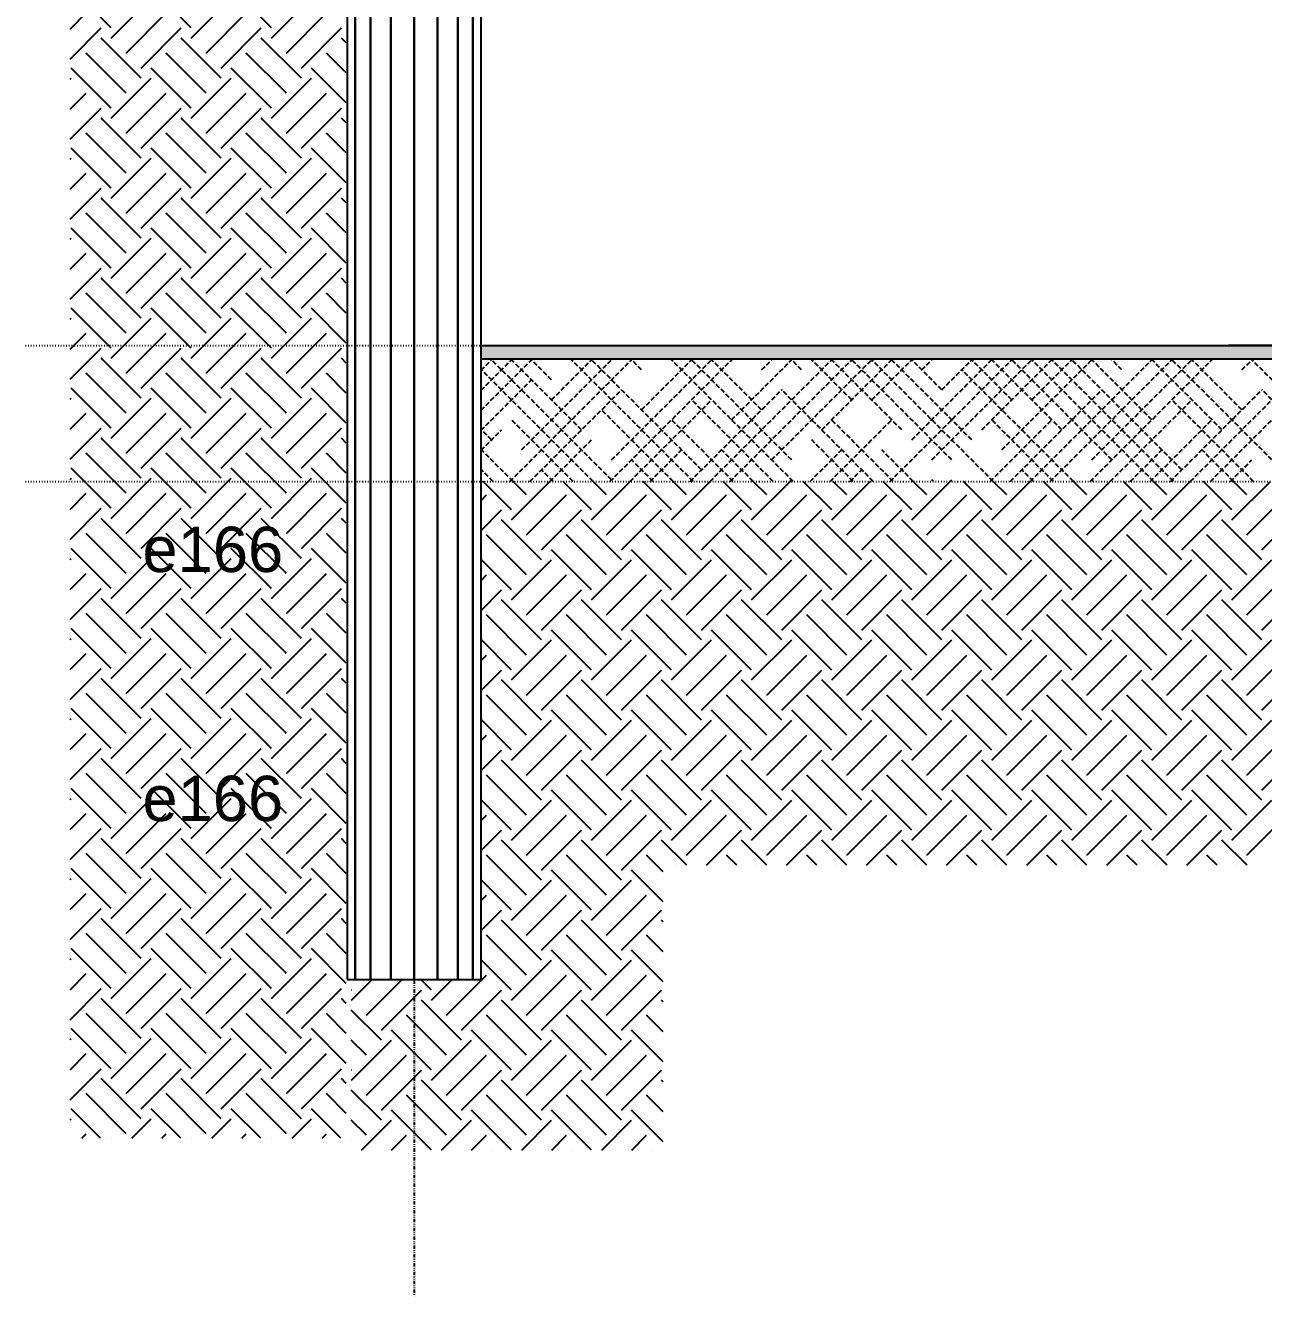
# Model space of a CAD drawing. Extents: x 37185 to 43130, y -8131 to -3926.
# Drawn here: x 40217.7 to 40400, y -5192.9 to -5005.7 of the extents above; entities that cross this region are included whole.
import ezdxf

# ---------------------------------------------------------------- set-up
doc = ezdxf.new("R2010")
doc.units = 0
doc.header["$MEASUREMENT"] = 0
for name, pattern in [('ESTILO_TQS_0001', [1, 0.7, -0.3]), ('ESTILO_TQS_0002', [0.4, 0.1, -0.3]), ('ESTILO_TQS_0004', [1.12, 0.5, -0.2, 0.01, -0.2, 0.01, -0.2])]:
    doc.linetypes.add(name, pattern=pattern)
for name, color, linetype in [('47', 15, 'CONTINUOUS'), ('48', 4, 'CONTINUOUS'), ('67', 7, 'CONTINUOUS'), ('68', 4, 'CONTINUOUS'), ('70', 160, 'CONTINUOUS'), ('74', 2, 'CONTINUOUS'), ('75', 9, 'CONTINUOUS'), ('96', 252, 'CONTINUOUS')]:
    doc.layers.add(name, color=color, linetype=linetype)
doc.styles.add('TQS_ARIAL', font='arial.ttf')

msp = doc.modelspace()

# ---------------------------------------------------------------- linework, layer by layer
at = {"layer": '47', "linetype": 'Continuous'}
for p, q in [((40230.39, -5006.11), (40224.49, -5000.22)), ((40242.17, -5006.11), (40236.28, -5000.22)), ((40253.96, -5006.11), (40248.06, -5000.22)), ((40230.39, -5007.59), (40236.28, -5001.69)), ((40242.17, -5007.59), (40248.06, -5001.69)), ((40253.96, -5007.59), (40259.85, -5001.69)), ((40224.34, -5006.27), (40226.7, -5003.9)), ((40232.6, -5009.8), (40238.49, -5003.9)), ((40244.38, -5009.8), (40250.27, -5003.9)), ((40256.17, -5009.8), (40262.06, -5003.9)), ((40224.34, -5010.69), (40228.91, -5006.11)), ((40234.81, -5013.48), (40228.91, -5007.59)), ((40234.81, -5012.01), (40240.7, -5006.11)), ((40246.59, -5013.48), (40240.7, -5007.59)), ((40246.59, -5012.01), (40252.48, -5006.11)), ((40258.38, -5013.48), (40252.48, -5007.59)), ((40258.38, -5012.01), (40264.27, -5006.11)), ((40264.98, -5008.3), (40264.27, -5007.59)), ((40232.6, -5015.69), (40226.7, -5009.8)), ((40244.38, -5015.69), (40238.49, -5009.8)), ((40256.17, -5015.69), (40250.27, -5009.8)), ((40264.98, -5012.72), (40262.06, -5009.8)), ((40230.39, -5017.9), (40224.49, -5012.01)), ((40242.17, -5017.9), (40236.28, -5012.01)), ((40253.96, -5017.9), (40248.06, -5012.01)), ((40264.98, -5017.14), (40259.85, -5012.01)), ((40224.34, -5013.63), (40224.49, -5013.48)), ((40230.39, -5019.37), (40236.28, -5013.48)), ((40242.17, -5019.37), (40248.06, -5013.48)), ((40253.96, -5019.37), (40259.85, -5013.48)), ((40224.34, -5018.05), (40226.7, -5015.69)), ((40232.6, -5021.58), (40238.49, -5015.69)), ((40244.38, -5021.58), (40250.27, -5015.69)), ((40256.17, -5021.58), (40262.06, -5015.69)), ((40224.34, -5022.47), (40228.91, -5017.9)), ((40234.81, -5023.79), (40240.7, -5017.9)), ((40246.59, -5023.79), (40252.48, -5017.9)), ((40258.38, -5023.79), (40264.27, -5017.9)), ((40234.81, -5025.26), (40228.91, -5019.37)), ((40246.59, -5025.26), (40240.7, -5019.37)), ((40258.38, -5025.26), (40252.48, -5019.37)), ((40264.98, -5020.09), (40264.27, -5019.37)), ((40232.6, -5027.47), (40226.7, -5021.58)), ((40244.38, -5027.47), (40238.49, -5021.58)), ((40256.17, -5027.47), (40250.27, -5021.58)), ((40264.98, -5024.51), (40262.06, -5021.58)), ((40230.39, -5029.68), (40224.49, -5023.79)), ((40242.17, -5029.68), (40236.28, -5023.79)), ((40253.96, -5029.68), (40248.06, -5023.79)), ((40264.98, -5028.92), (40259.85, -5023.79)), ((40224.34, -5025.42), (40224.49, -5025.26)), ((40230.39, -5031.16), (40236.28, -5025.26)), ((40242.17, -5031.16), (40248.06, -5025.26)), ((40253.96, -5031.16), (40259.85, -5025.26)), ((40224.34, -5029.84), (40226.7, -5027.47)), ((40232.6, -5033.37), (40238.49, -5027.47)), ((40244.38, -5033.37), (40250.27, -5027.47)), ((40256.17, -5033.37), (40262.06, -5027.47)), ((40224.34, -5034.26), (40228.91, -5029.68)), ((40234.81, -5035.58), (40240.7, -5029.68)), ((40246.59, -5035.58), (40252.48, -5029.68)), ((40258.38, -5035.58), (40264.27, -5029.68)), ((40234.81, -5037.05), (40228.91, -5031.16)), ((40246.59, -5037.05), (40240.7, -5031.16)), ((40258.38, -5037.05), (40252.48, -5031.16)), ((40264.98, -5031.87), (40264.27, -5031.16)), ((40232.6, -5039.26), (40226.7, -5033.37)), ((40244.38, -5039.26), (40238.49, -5033.37)), ((40256.17, -5039.26), (40250.27, -5033.37)), ((40264.98, -5036.29), (40262.06, -5033.37)), ((40230.39, -5041.47), (40224.49, -5035.58)), ((40242.17, -5041.47), (40236.28, -5035.58)), ((40253.96, -5041.47), (40248.06, -5035.58)), ((40264.98, -5040.71), (40259.85, -5035.58)), ((40224.34, -5037.2), (40224.49, -5037.05)), ((40230.39, -5042.94), (40236.28, -5037.05)), ((40242.17, -5042.94), (40248.06, -5037.05)), ((40253.96, -5042.94), (40259.85, -5037.05)), ((40224.34, -5041.62), (40226.7, -5039.26)), ((40232.6, -5045.15), (40238.49, -5039.26)), ((40244.38, -5045.15), (40250.27, -5039.26)), ((40256.17, -5045.15), (40262.06, -5039.26)), ((40224.34, -5046.04), (40228.91, -5041.47)), ((40234.81, -5047.36), (40240.7, -5041.47)), ((40246.59, -5047.36), (40252.48, -5041.47)), ((40258.38, -5047.36), (40264.27, -5041.47)), ((40234.81, -5048.83), (40228.91, -5042.94)), ((40246.59, -5048.83), (40240.7, -5042.94)), ((40258.38, -5048.83), (40252.48, -5042.94)), ((40264.98, -5043.66), (40264.27, -5042.94)), ((40232.6, -5051.04), (40226.7, -5045.15)), ((40244.38, -5051.04), (40238.49, -5045.15)), ((40256.17, -5051.04), (40250.27, -5045.15)), ((40264.98, -5048.08), (40262.06, -5045.15)), ((40224.34, -5048.99), (40224.49, -5048.83)), ((40230.39, -5053.25), (40224.49, -5047.36)), ((40230.39, -5054.73), (40236.28, -5048.83)), ((40242.17, -5053.25), (40236.28, -5047.36)), ((40242.17, -5054.73), (40248.06, -5048.83)), ((40253.96, -5053.25), (40248.06, -5047.36)), ((40253.96, -5054.73), (40259.85, -5048.83)), ((40264.98, -5052.49), (40259.85, -5047.36)), ((40224.34, -5053.41), (40226.7, -5051.04)), ((40232.6, -5056.94), (40238.49, -5051.04)), ((40244.38, -5056.94), (40250.27, -5051.04)), ((40256.17, -5056.94), (40262.06, -5051.04)), ((40224.34, -5057.83), (40228.91, -5053.25)), ((40234.81, -5059.15), (40240.7, -5053.25)), ((40246.59, -5059.15), (40252.48, -5053.25)), ((40258.38, -5059.15), (40264.27, -5053.25)), ((40234.81, -5060.62), (40228.91, -5054.73)), ((40246.59, -5060.62), (40240.7, -5054.73)), ((40258.38, -5060.62), (40252.48, -5054.73)), ((40264.98, -5055.44), (40264.27, -5054.73)), ((40232.6, -5062.83), (40226.7, -5056.94)), ((40244.38, -5062.83), (40238.49, -5056.94)), ((40256.17, -5062.83), (40250.27, -5056.94)), ((40264.98, -5059.86), (40262.06, -5056.94)), ((40230.39, -5065.04), (40224.49, -5059.15)), ((40242.17, -5065.04), (40236.28, -5059.15)), ((40253.96, -5065.04), (40248.06, -5059.15)), ((40264.98, -5064.28), (40259.85, -5059.15)), ((40224.34, -5060.77), (40224.49, -5060.62)), ((40230.39, -5066.51), (40236.28, -5060.62)), ((40242.17, -5066.51), (40248.06, -5060.62)), ((40253.96, -5066.51), (40259.85, -5060.62)), ((40224.34, -5065.19), (40226.7, -5062.83)), ((40232.6, -5068.72), (40238.49, -5062.83)), ((40244.38, -5068.72), (40250.27, -5062.83)), ((40256.17, -5068.72), (40262.06, -5062.83)), ((40224.34, -5069.61), (40228.91, -5065.04)), ((40234.81, -5070.93), (40240.7, -5065.04)), ((40246.59, -5070.93), (40252.48, -5065.04)), ((40258.38, -5070.93), (40264.27, -5065.04)), ((40234.81, -5072.4), (40228.91, -5066.51)), ((40246.59, -5072.4), (40240.7, -5066.51)), ((40258.38, -5072.4), (40252.48, -5066.51)), ((40264.98, -5067.23), (40264.27, -5066.51)), ((40232.6, -5074.61), (40226.7, -5068.72)), ((40244.38, -5074.61), (40238.49, -5068.72)), ((40256.17, -5074.61), (40250.27, -5068.72)), ((40264.98, -5071.65), (40262.06, -5068.72)), ((40230.39, -5076.82), (40224.49, -5070.93)), ((40242.17, -5076.82), (40236.28, -5070.93)), ((40253.96, -5076.82), (40248.06, -5070.93)), ((40264.98, -5076.07), (40259.85, -5070.93)), ((40224.34, -5072.56), (40224.49, -5072.4)), ((40230.39, -5078.3), (40236.28, -5072.4)), ((40242.17, -5078.3), (40248.06, -5072.4)), ((40253.96, -5078.3), (40259.85, -5072.4)), ((40289.31, -5077.06), (40285.12, -5072.87)), ((40289.31, -5078.53), (40294.97, -5072.87)), ((40291.52, -5074.85), (40289.54, -5072.87)), ((40301.1, -5077.06), (40296.91, -5072.87)), ((40301.1, -5078.53), (40306.76, -5072.87)), ((40303.31, -5074.85), (40301.33, -5072.87)), ((40312.88, -5077.06), (40308.7, -5072.87)), ((40312.88, -5078.53), (40318.54, -5072.87)), ((40315.09, -5074.85), (40313.11, -5072.87)), ((40324.67, -5077.06), (40320.48, -5072.87)), ((40324.67, -5078.53), (40330.33, -5072.87)), ((40326.88, -5074.85), (40324.9, -5072.87)), ((40336.45, -5077.06), (40332.27, -5072.87)), ((40336.45, -5078.53), (40342.11, -5072.87)), ((40338.66, -5074.85), (40336.68, -5072.87)), ((40348.24, -5077.06), (40344.05, -5072.87)), ((40348.24, -5078.53), (40353.9, -5072.87)), ((40350.45, -5074.85), (40348.47, -5072.87)), ((40360.02, -5077.06), (40355.84, -5072.87)), ((40360.02, -5078.53), (40365.68, -5072.87)), ((40362.23, -5074.85), (40360.25, -5072.87)), ((40371.81, -5077.06), (40367.62, -5072.87)), ((40371.81, -5078.53), (40377.47, -5072.87)), ((40374.02, -5074.85), (40372.04, -5072.87)), ((40383.59, -5077.06), (40379.41, -5072.87)), ((40383.59, -5078.53), (40389.25, -5072.87)), ((40385.8, -5074.85), (40383.83, -5072.87)), ((40395.38, -5077.06), (40391.19, -5072.87)), ((40395.38, -5078.53), (40401.04, -5072.87)), ((40397.59, -5074.85), (40395.61, -5072.87)), ((40224.34, -5076.98), (40226.7, -5074.61)), ((40232.6, -5080.51), (40238.49, -5074.61)), ((40244.38, -5080.51), (40250.27, -5074.61)), ((40256.17, -5080.51), (40262.06, -5074.61)), ((40284.83, -5075.65), (40285.63, -5074.85)), ((40291.52, -5080.74), (40297.41, -5074.85)), ((40303.31, -5080.74), (40309.2, -5074.85)), ((40315.09, -5080.74), (40320.99, -5074.85)), ((40326.88, -5080.74), (40332.77, -5074.85)), ((40338.66, -5080.74), (40344.56, -5074.85)), ((40350.45, -5080.74), (40356.34, -5074.85)), ((40362.23, -5080.74), (40368.13, -5074.85)), ((40374.02, -5080.74), (40379.91, -5074.85)), ((40385.8, -5080.74), (40391.7, -5074.85)), ((40397.59, -5080.74), (40403.48, -5074.85)), ((40224.34, -5081.4), (40228.91, -5076.82)), ((40234.81, -5082.72), (40240.7, -5076.82)), ((40246.59, -5082.72), (40252.48, -5076.82)), ((40258.38, -5082.72), (40264.27, -5076.82)), ((40284.83, -5080.07), (40287.84, -5077.06)), ((40293.73, -5082.95), (40299.62, -5077.06)), ((40305.52, -5082.95), (40311.41, -5077.06)), ((40317.3, -5082.95), (40323.19, -5077.06)), ((40329.09, -5082.95), (40334.98, -5077.06)), ((40340.87, -5082.95), (40346.77, -5077.06)), ((40352.66, -5082.95), (40358.55, -5077.06)), ((40364.44, -5082.95), (40370.34, -5077.06)), ((40376.23, -5082.95), (40382.12, -5077.06)), ((40388.01, -5082.95), (40393.91, -5077.06)), ((40399.8, -5082.95), (40405.69, -5077.06)), ((40234.81, -5084.19), (40228.91, -5078.3)), ((40246.59, -5084.19), (40240.7, -5078.3)), ((40258.38, -5084.19), (40252.48, -5078.3)), ((40264.98, -5079.01), (40264.27, -5078.3)), ((40293.73, -5084.43), (40287.84, -5078.53)), ((40305.52, -5084.43), (40299.62, -5078.53)), ((40317.3, -5084.43), (40311.41, -5078.53)), ((40329.09, -5084.43), (40323.19, -5078.53)), ((40340.87, -5084.43), (40334.98, -5078.53)), ((40352.66, -5084.43), (40346.77, -5078.53)), ((40364.44, -5084.43), (40358.55, -5078.53)), ((40376.23, -5084.43), (40370.34, -5078.53)), ((40388.01, -5084.43), (40382.12, -5078.53)), ((40399.8, -5084.43), (40393.91, -5078.53)), ((40232.6, -5086.4), (40226.7, -5080.51)), ((40244.38, -5086.4), (40238.49, -5080.51)), ((40256.17, -5086.4), (40250.27, -5080.51)), ((40264.98, -5083.43), (40262.06, -5080.51)), ((40291.52, -5086.64), (40285.63, -5080.74)), ((40303.31, -5086.64), (40297.41, -5080.74)), ((40315.09, -5086.64), (40309.2, -5080.74)), ((40326.88, -5086.64), (40320.99, -5080.74)), ((40338.66, -5086.64), (40332.77, -5080.74)), ((40350.45, -5086.64), (40344.56, -5080.74)), ((40362.23, -5086.64), (40356.34, -5080.74)), ((40374.02, -5086.64), (40368.13, -5080.74)), ((40385.8, -5086.64), (40379.91, -5080.74)), ((40397.59, -5086.64), (40391.7, -5080.74)), ((40224.34, -5084.34), (40224.49, -5084.19)), ((40230.39, -5088.61), (40224.49, -5082.72)), ((40230.39, -5090.08), (40236.28, -5084.19)), ((40242.17, -5088.61), (40236.28, -5082.72)), ((40242.17, -5090.08), (40248.06, -5084.19)), ((40253.96, -5088.61), (40248.06, -5082.72)), ((40253.96, -5090.08), (40259.85, -5084.19)), ((40264.98, -5087.85), (40259.85, -5082.72)), ((40284.83, -5083.02), (40284.83, -5083.02)), ((40289.31, -5088.85), (40284.83, -5084.36)), ((40289.31, -5090.32), (40295.21, -5084.43)), ((40301.1, -5088.85), (40295.21, -5082.95)), ((40301.1, -5090.32), (40306.99, -5084.43)), ((40312.88, -5088.85), (40306.99, -5082.95)), ((40312.88, -5090.32), (40318.78, -5084.43)), ((40324.67, -5088.85), (40318.78, -5082.95)), ((40324.67, -5090.32), (40330.56, -5084.43)), ((40336.45, -5088.85), (40330.56, -5082.95)), ((40336.45, -5090.32), (40342.35, -5084.43)), ((40348.24, -5088.85), (40342.35, -5082.95)), ((40348.24, -5090.32), (40354.13, -5084.43)), ((40360.02, -5088.85), (40354.13, -5082.95)), ((40360.02, -5090.32), (40365.92, -5084.43)), ((40371.81, -5088.85), (40365.92, -5082.95)), ((40371.81, -5090.32), (40377.7, -5084.43)), ((40383.59, -5088.85), (40377.7, -5082.95)), ((40383.59, -5090.32), (40389.49, -5084.43)), ((40395.38, -5088.85), (40389.49, -5082.95)), ((40395.38, -5090.32), (40401.27, -5084.43)), ((40224.34, -5088.76), (40226.7, -5086.4)), ((40232.6, -5092.29), (40238.49, -5086.4)), ((40244.38, -5092.29), (40250.27, -5086.4)), ((40256.17, -5092.29), (40262.06, -5086.4)), ((40284.83, -5087.43), (40285.63, -5086.64)), ((40291.52, -5092.53), (40297.41, -5086.64)), ((40303.31, -5092.53), (40309.2, -5086.64)), ((40315.09, -5092.53), (40320.99, -5086.64)), ((40326.88, -5092.53), (40332.77, -5086.64)), ((40338.66, -5092.53), (40344.56, -5086.64)), ((40350.45, -5092.53), (40356.34, -5086.64)), ((40362.23, -5092.53), (40368.13, -5086.64)), ((40374.02, -5092.53), (40379.91, -5086.64)), ((40385.8, -5092.53), (40391.7, -5086.64)), ((40397.59, -5092.53), (40403.48, -5086.64)), ((40224.34, -5093.18), (40228.91, -5088.61)), ((40234.81, -5095.97), (40228.91, -5090.08)), ((40234.81, -5094.5), (40240.7, -5088.61)), ((40246.59, -5095.97), (40240.7, -5090.08)), ((40246.59, -5094.5), (40252.48, -5088.61)), ((40258.38, -5095.97), (40252.48, -5090.08)), ((40258.38, -5094.5), (40264.27, -5088.61)), ((40264.98, -5090.8), (40264.27, -5090.08)), ((40284.83, -5091.85), (40287.84, -5088.85)), ((40293.73, -5094.74), (40299.62, -5088.85)), ((40305.52, -5094.74), (40311.41, -5088.85)), ((40317.3, -5094.74), (40323.19, -5088.85)), ((40329.09, -5094.74), (40334.98, -5088.85)), ((40340.87, -5094.74), (40346.77, -5088.85)), ((40352.66, -5094.74), (40358.55, -5088.85)), ((40364.44, -5094.74), (40370.34, -5088.85)), ((40376.23, -5094.74), (40382.12, -5088.85)), ((40388.01, -5094.74), (40393.91, -5088.85)), ((40399.8, -5094.74), (40405.69, -5088.85)), ((40293.73, -5096.21), (40287.84, -5090.32)), ((40305.52, -5096.21), (40299.62, -5090.32)), ((40317.3, -5096.21), (40311.41, -5090.32)), ((40329.09, -5096.21), (40323.19, -5090.32)), ((40340.87, -5096.21), (40334.98, -5090.32)), ((40352.66, -5096.21), (40346.77, -5090.32)), ((40364.44, -5096.21), (40358.55, -5090.32)), ((40376.23, -5096.21), (40370.34, -5090.32)), ((40388.01, -5096.21), (40382.12, -5090.32)), ((40399.8, -5096.21), (40393.91, -5090.32)), ((40232.6, -5098.18), (40226.7, -5092.29)), ((40244.38, -5098.18), (40238.49, -5092.29)), ((40256.17, -5098.18), (40250.27, -5092.29)), ((40264.98, -5095.22), (40262.06, -5092.29)), ((40291.52, -5098.42), (40285.63, -5092.53)), ((40303.31, -5098.42), (40297.41, -5092.53)), ((40315.09, -5098.42), (40309.2, -5092.53)), ((40326.88, -5098.42), (40320.99, -5092.53)), ((40338.66, -5098.42), (40332.77, -5092.53)), ((40350.45, -5098.42), (40344.56, -5092.53)), ((40362.23, -5098.42), (40356.34, -5092.53)), ((40374.02, -5098.42), (40368.13, -5092.53)), ((40385.8, -5098.42), (40379.91, -5092.53)), ((40397.59, -5098.42), (40391.7, -5092.53)), ((40230.39, -5100.39), (40224.49, -5094.5)), ((40242.17, -5100.39), (40236.28, -5094.5)), ((40253.96, -5100.39), (40248.06, -5094.5)), ((40264.98, -5099.64), (40259.85, -5094.5)), ((40284.83, -5094.8), (40284.83, -5094.8)), ((40301.1, -5100.63), (40295.21, -5094.74)), ((40312.88, -5100.63), (40306.99, -5094.74)), ((40324.67, -5100.63), (40318.78, -5094.74)), ((40336.45, -5100.63), (40330.56, -5094.74)), ((40348.24, -5100.63), (40342.35, -5094.74)), ((40360.02, -5100.63), (40354.13, -5094.74)), ((40371.81, -5100.63), (40365.92, -5094.74)), ((40383.59, -5100.63), (40377.7, -5094.74)), ((40395.38, -5100.63), (40389.49, -5094.74)), ((40224.34, -5096.13), (40224.49, -5095.97)), ((40230.39, -5101.87), (40236.28, -5095.97)), ((40242.17, -5101.87), (40248.06, -5095.97)), ((40253.96, -5101.87), (40259.85, -5095.97)), ((40289.31, -5100.63), (40284.83, -5096.15)), ((40289.31, -5102.1), (40295.21, -5096.21)), ((40301.1, -5102.1), (40306.99, -5096.21)), ((40312.88, -5102.1), (40318.78, -5096.21)), ((40324.67, -5102.1), (40330.56, -5096.21)), ((40336.45, -5102.1), (40342.35, -5096.21)), ((40348.24, -5102.1), (40354.13, -5096.21)), ((40360.02, -5102.1), (40365.92, -5096.21)), ((40371.81, -5102.1), (40377.7, -5096.21)), ((40383.59, -5102.1), (40389.49, -5096.21)), ((40395.38, -5102.1), (40401.27, -5096.21)), ((40224.34, -5100.55), (40226.7, -5098.18)), ((40232.6, -5104.08), (40238.49, -5098.18)), ((40244.38, -5104.08), (40250.27, -5098.18)), ((40256.17, -5104.08), (40262.06, -5098.18)), ((40284.83, -5099.22), (40285.63, -5098.42)), ((40291.52, -5104.31), (40297.41, -5098.42)), ((40303.31, -5104.31), (40309.2, -5098.42)), ((40315.09, -5104.31), (40320.99, -5098.42)), ((40326.88, -5104.31), (40332.77, -5098.42)), ((40338.66, -5104.31), (40344.56, -5098.42)), ((40350.45, -5104.31), (40356.34, -5098.42)), ((40362.23, -5104.31), (40368.13, -5098.42)), ((40374.02, -5104.31), (40379.91, -5098.42)), ((40385.8, -5104.31), (40391.7, -5098.42)), ((40397.59, -5104.31), (40403.48, -5098.42)), ((40224.34, -5104.97), (40228.91, -5100.39)), ((40234.81, -5106.29), (40240.7, -5100.39)), ((40246.59, -5106.29), (40252.48, -5100.39)), ((40258.38, -5106.29), (40264.27, -5100.39)), ((40284.83, -5103.64), (40287.84, -5100.63)), ((40293.73, -5106.52), (40299.62, -5100.63)), ((40305.52, -5106.52), (40311.41, -5100.63)), ((40317.3, -5106.52), (40323.19, -5100.63)), ((40329.09, -5106.52), (40334.98, -5100.63)), ((40340.87, -5106.52), (40346.77, -5100.63)), ((40352.66, -5106.52), (40358.55, -5100.63)), ((40364.44, -5106.52), (40370.34, -5100.63)), ((40376.23, -5106.52), (40382.12, -5100.63)), ((40388.01, -5106.52), (40393.91, -5100.63)), ((40399.8, -5106.52), (40405.69, -5100.63)), ((40234.81, -5107.76), (40228.91, -5101.87)), ((40246.59, -5107.76), (40240.7, -5101.87)), ((40258.38, -5107.76), (40252.48, -5101.87)), ((40264.98, -5102.58), (40264.27, -5101.87)), ((40293.73, -5108), (40287.84, -5102.1)), ((40305.52, -5108), (40299.62, -5102.1)), ((40317.3, -5108), (40311.41, -5102.1)), ((40329.09, -5108), (40323.19, -5102.1)), ((40340.87, -5108), (40334.98, -5102.1)), ((40352.66, -5108), (40346.77, -5102.1)), ((40364.44, -5108), (40358.55, -5102.1)), ((40376.23, -5108), (40370.34, -5102.1)), ((40388.01, -5108), (40382.12, -5102.1)), ((40399.8, -5108), (40393.91, -5102.1)), ((40232.6, -5109.97), (40226.7, -5104.08)), ((40244.38, -5109.97), (40238.49, -5104.08)), ((40256.17, -5109.97), (40250.27, -5104.08)), ((40264.98, -5107), (40262.06, -5104.08)), ((40291.52, -5110.21), (40285.63, -5104.31)), ((40303.31, -5110.21), (40297.41, -5104.31)), ((40315.09, -5110.21), (40309.2, -5104.31)), ((40326.88, -5110.21), (40320.99, -5104.31)), ((40338.66, -5110.21), (40332.77, -5104.31)), ((40350.45, -5110.21), (40344.56, -5104.31)), ((40362.23, -5110.21), (40356.34, -5104.31)), ((40374.02, -5110.21), (40368.13, -5104.31)), ((40385.8, -5110.21), (40379.91, -5104.31)), ((40397.59, -5110.21), (40391.7, -5104.31)), ((40230.39, -5112.18), (40224.49, -5106.29)), ((40242.17, -5112.18), (40236.28, -5106.29)), ((40253.96, -5112.18), (40248.06, -5106.29)), ((40264.98, -5111.42), (40259.85, -5106.29)), ((40284.83, -5106.59), (40284.83, -5106.59)), ((40301.1, -5112.42), (40295.21, -5106.52)), ((40312.88, -5112.42), (40306.99, -5106.52)), ((40324.67, -5112.42), (40318.78, -5106.52)), ((40336.45, -5112.42), (40330.56, -5106.52)), ((40348.24, -5112.42), (40342.35, -5106.52)), ((40360.02, -5112.42), (40354.13, -5106.52)), ((40371.81, -5112.42), (40365.92, -5106.52)), ((40383.59, -5112.42), (40377.7, -5106.52)), ((40395.38, -5112.42), (40389.49, -5106.52)), ((40224.34, -5107.91), (40224.49, -5107.76)), ((40230.39, -5113.65), (40236.28, -5107.76)), ((40242.17, -5113.65), (40248.06, -5107.76)), ((40253.96, -5113.65), (40259.85, -5107.76)), ((40289.31, -5112.42), (40284.83, -5107.94)), ((40289.31, -5113.89), (40295.21, -5108)), ((40301.1, -5113.89), (40306.99, -5108)), ((40312.88, -5113.89), (40318.78, -5108)), ((40324.67, -5113.89), (40330.56, -5108)), ((40336.45, -5113.89), (40342.35, -5108)), ((40348.24, -5113.89), (40354.13, -5108)), ((40360.02, -5113.89), (40365.92, -5108)), ((40371.81, -5113.89), (40377.7, -5108)), ((40383.59, -5113.89), (40389.49, -5108)), ((40395.38, -5113.89), (40401.27, -5108)), ((40224.34, -5112.33), (40226.7, -5109.97)), ((40232.6, -5115.86), (40238.49, -5109.97)), ((40244.38, -5115.86), (40250.27, -5109.97)), ((40256.17, -5115.86), (40262.06, -5109.97)), ((40284.83, -5111.01), (40285.63, -5110.21)), ((40291.52, -5116.1), (40297.41, -5110.21)), ((40303.31, -5116.1), (40309.2, -5110.21)), ((40315.09, -5116.1), (40320.99, -5110.21)), ((40326.88, -5116.1), (40332.77, -5110.21)), ((40338.66, -5116.1), (40344.56, -5110.21)), ((40350.45, -5116.1), (40356.34, -5110.21)), ((40362.23, -5116.1), (40368.13, -5110.21)), ((40374.02, -5116.1), (40379.91, -5110.21)), ((40385.8, -5116.1), (40391.7, -5110.21)), ((40397.59, -5116.1), (40403.48, -5110.21)), ((40224.34, -5116.75), (40228.91, -5112.18)), ((40234.81, -5118.07), (40240.7, -5112.18)), ((40246.59, -5118.07), (40252.48, -5112.18)), ((40258.38, -5118.07), (40264.27, -5112.18)), ((40284.83, -5115.42), (40287.84, -5112.42)), ((40293.73, -5118.31), (40299.62, -5112.42)), ((40305.52, -5118.31), (40311.41, -5112.42)), ((40317.3, -5118.31), (40323.19, -5112.42)), ((40329.09, -5118.31), (40334.98, -5112.42)), ((40340.87, -5118.31), (40346.77, -5112.42)), ((40352.66, -5118.31), (40358.55, -5112.42)), ((40364.44, -5118.31), (40370.34, -5112.42)), ((40376.23, -5118.31), (40382.12, -5112.42)), ((40388.01, -5118.31), (40393.91, -5112.42)), ((40399.8, -5118.31), (40405.69, -5112.42)), ((40234.81, -5119.55), (40228.91, -5113.65)), ((40246.59, -5119.55), (40240.7, -5113.65)), ((40258.38, -5119.55), (40252.48, -5113.65)), ((40264.98, -5114.37), (40264.27, -5113.65)), ((40293.73, -5119.78), (40287.84, -5113.89)), ((40305.52, -5119.78), (40299.62, -5113.89)), ((40317.3, -5119.78), (40311.41, -5113.89)), ((40329.09, -5119.78), (40323.19, -5113.89)), ((40340.87, -5119.78), (40334.98, -5113.89)), ((40352.66, -5119.78), (40346.77, -5113.89)), ((40364.44, -5119.78), (40358.55, -5113.89)), ((40376.23, -5119.78), (40370.34, -5113.89)), ((40388.01, -5119.78), (40382.12, -5113.89)), ((40399.8, -5119.78), (40393.91, -5113.89)), ((40232.6, -5121.75), (40226.7, -5115.86)), ((40244.38, -5121.75), (40238.49, -5115.86)), ((40256.17, -5121.75), (40250.27, -5115.86)), ((40264.98, -5118.79), (40262.06, -5115.86)), ((40291.52, -5121.99), (40285.63, -5116.1)), ((40303.31, -5121.99), (40297.41, -5116.1)), ((40315.09, -5121.99), (40309.2, -5116.1)), ((40326.88, -5121.99), (40320.99, -5116.1)), ((40338.66, -5121.99), (40332.77, -5116.1)), ((40350.45, -5121.99), (40344.56, -5116.1)), ((40362.23, -5121.99), (40356.34, -5116.1)), ((40374.02, -5121.99), (40368.13, -5116.1)), ((40385.8, -5121.99), (40379.91, -5116.1)), ((40397.59, -5121.99), (40391.7, -5116.1)), ((40230.39, -5123.96), (40224.49, -5118.07)), ((40242.17, -5123.96), (40236.28, -5118.07)), ((40253.96, -5123.96), (40248.06, -5118.07)), ((40264.98, -5123.21), (40259.85, -5118.07)), ((40224.34, -5119.7), (40224.49, -5119.55)), ((40230.39, -5125.44), (40236.28, -5119.55)), ((40242.17, -5125.44), (40248.06, -5119.55)), ((40253.96, -5125.44), (40259.85, -5119.55)), ((40284.83, -5118.37), (40284.83, -5118.37)), ((40289.31, -5124.2), (40284.83, -5119.72)), ((40289.31, -5125.67), (40295.21, -5119.78)), ((40301.1, -5124.2), (40295.21, -5118.31)), ((40301.1, -5125.67), (40306.99, -5119.78)), ((40312.88, -5124.2), (40306.99, -5118.31)), ((40312.88, -5125.67), (40318.78, -5119.78)), ((40324.67, -5124.2), (40318.78, -5118.31)), ((40324.67, -5125.67), (40330.56, -5119.78)), ((40336.45, -5124.2), (40330.56, -5118.31)), ((40336.45, -5125.67), (40342.35, -5119.78)), ((40348.24, -5124.2), (40342.35, -5118.31)), ((40348.24, -5125.67), (40354.13, -5119.78)), ((40360.02, -5124.2), (40354.13, -5118.31)), ((40360.02, -5125.67), (40365.92, -5119.78)), ((40371.81, -5124.2), (40365.92, -5118.31)), ((40371.81, -5125.67), (40377.7, -5119.78)), ((40383.59, -5124.2), (40377.7, -5118.31)), ((40383.59, -5125.67), (40389.49, -5119.78)), ((40395.38, -5124.2), (40389.49, -5118.31)), ((40395.38, -5125.67), (40401.27, -5119.78)), ((40224.34, -5124.12), (40226.7, -5121.75)), ((40232.6, -5127.65), (40238.49, -5121.75)), ((40244.38, -5127.65), (40250.27, -5121.75)), ((40256.17, -5127.65), (40262.06, -5121.75)), ((40284.83, -5122.79), (40285.63, -5121.99)), ((40291.52, -5127.88), (40297.41, -5121.99)), ((40303.31, -5127.88), (40309.2, -5121.99)), ((40315.09, -5127.88), (40320.99, -5121.99)), ((40326.88, -5127.88), (40332.77, -5121.99)), ((40338.66, -5127.88), (40344.56, -5121.99)), ((40350.45, -5127.88), (40356.34, -5121.99)), ((40362.23, -5127.88), (40368.13, -5121.99)), ((40374.02, -5127.88), (40379.91, -5121.99)), ((40385.8, -5127.88), (40391.7, -5121.99)), ((40397.59, -5127.88), (40403.48, -5121.99)), ((40224.34, -5128.54), (40228.91, -5123.96)), ((40234.81, -5131.33), (40228.91, -5125.44)), ((40234.81, -5129.86), (40240.7, -5123.96)), ((40246.59, -5131.33), (40240.7, -5125.44)), ((40246.59, -5129.86), (40252.48, -5123.96)), ((40258.38, -5131.33), (40252.48, -5125.44)), ((40258.38, -5129.86), (40264.27, -5123.96)), ((40264.98, -5126.15), (40264.27, -5125.44)), ((40284.83, -5127.21), (40287.84, -5124.2)), ((40293.73, -5131.57), (40287.84, -5125.67)), ((40293.73, -5130.09), (40299.62, -5124.2)), ((40305.52, -5131.57), (40299.62, -5125.67)), ((40305.52, -5130.09), (40311.41, -5124.2)), ((40315.12, -5129.38), (40311.41, -5125.67)), ((40318.02, -5129.38), (40323.19, -5124.2)), ((40326.9, -5129.38), (40323.19, -5125.67)), ((40329.8, -5129.38), (40334.98, -5124.2)), ((40338.69, -5129.38), (40334.98, -5125.67)), ((40341.59, -5129.38), (40346.77, -5124.2)), ((40350.47, -5129.38), (40346.77, -5125.67)), ((40353.37, -5129.38), (40358.55, -5124.2)), ((40362.26, -5129.38), (40358.55, -5125.67)), ((40365.16, -5129.38), (40370.34, -5124.2)), ((40374.04, -5129.38), (40370.34, -5125.67)), ((40376.94, -5129.38), (40382.12, -5124.2)), ((40385.83, -5129.38), (40382.12, -5125.67)), ((40388.73, -5129.38), (40393.91, -5124.2)), ((40397.61, -5129.38), (40393.91, -5125.67)), ((40232.6, -5133.54), (40226.7, -5127.65)), ((40244.38, -5133.54), (40238.49, -5127.65)), ((40256.17, -5133.54), (40250.27, -5127.65)), ((40264.98, -5130.57), (40262.06, -5127.65)), ((40291.52, -5133.78), (40285.63, -5127.88)), ((40303.31, -5133.78), (40297.41, -5127.88)), ((40311.64, -5130.33), (40309.2, -5127.88)), ((40313.6, -5129.38), (40313.6, -5129.38)), ((40318.06, -5129.38), (40318.06, -5129.38)), ((40320.96, -5129.38), (40320.96, -5129.38)), ((40322.48, -5129.38), (40320.99, -5127.88)), ((40325.38, -5129.38), (40325.38, -5129.38)), ((40329.85, -5129.38), (40329.85, -5129.38)), ((40332.75, -5129.38), (40332.75, -5129.38)), ((40334.27, -5129.38), (40332.77, -5127.88)), ((40337.17, -5129.38), (40337.17, -5129.38)), ((40341.63, -5129.38), (40341.63, -5129.38)), ((40344.53, -5129.38), (40344.53, -5129.38)), ((40346.05, -5129.38), (40344.56, -5127.88)), ((40348.95, -5129.38), (40348.95, -5129.38)), ((40353.42, -5129.38), (40353.42, -5129.38)), ((40356.32, -5129.38), (40356.32, -5129.38)), ((40357.84, -5129.38), (40356.34, -5127.88)), ((40360.74, -5129.38), (40360.74, -5129.38)), ((40365.2, -5129.38), (40365.2, -5129.38)), ((40368.1, -5129.38), (40368.1, -5129.38)), ((40369.62, -5129.38), (40368.13, -5127.88)), ((40372.52, -5129.38), (40372.52, -5129.38)), ((40376.99, -5129.38), (40376.99, -5129.38)), ((40379.89, -5129.38), (40379.89, -5129.38)), ((40381.41, -5129.38), (40379.91, -5127.88)), ((40384.31, -5129.38), (40384.31, -5129.38)), ((40388.77, -5129.38), (40388.77, -5129.38)), ((40391.67, -5129.38), (40391.67, -5129.38)), ((40393.19, -5129.38), (40391.7, -5127.88)), ((40396.09, -5129.38), (40396.09, -5129.38)), ((40224.34, -5131.48), (40224.49, -5131.33)), ((40230.39, -5135.75), (40224.49, -5129.86)), ((40230.39, -5137.22), (40236.28, -5131.33)), ((40242.17, -5135.75), (40236.28, -5129.86)), ((40242.17, -5137.22), (40248.06, -5131.33)), ((40253.96, -5135.75), (40248.06, -5129.86)), ((40253.96, -5137.22), (40259.85, -5131.33)), ((40264.98, -5134.99), (40259.85, -5129.86)), ((40284.83, -5130.16), (40284.83, -5130.16)), ((40301.1, -5135.99), (40295.21, -5130.09)), ((40311.64, -5134.75), (40306.99, -5130.09)), ((40289.31, -5135.99), (40284.83, -5131.51)), ((40289.31, -5137.46), (40295.21, -5131.57)), ((40301.1, -5137.46), (40306.99, -5131.57)), ((40224.34, -5135.9), (40226.7, -5133.54)), ((40232.6, -5139.43), (40238.49, -5133.54)), ((40244.38, -5139.43), (40250.27, -5133.54)), ((40256.17, -5139.43), (40262.06, -5133.54)), ((40284.83, -5134.58), (40285.63, -5133.78)), ((40291.52, -5139.67), (40297.41, -5133.78)), ((40303.31, -5139.67), (40309.2, -5133.78)), ((40224.34, -5140.32), (40228.91, -5135.75)), ((40234.81, -5141.64), (40240.7, -5135.75)), ((40246.59, -5141.64), (40252.48, -5135.75)), ((40258.38, -5141.64), (40264.27, -5135.75)), ((40284.83, -5138.99), (40287.84, -5135.99)), ((40293.73, -5141.88), (40299.62, -5135.99)), ((40305.52, -5141.88), (40311.41, -5135.99)), ((40234.81, -5143.12), (40228.91, -5137.22)), ((40246.59, -5143.12), (40240.7, -5137.22)), ((40258.38, -5143.12), (40252.48, -5137.22)), ((40264.98, -5137.94), (40264.27, -5137.22)), ((40293.73, -5143.35), (40287.84, -5137.46)), ((40305.52, -5143.35), (40299.62, -5137.46)), ((40311.64, -5137.69), (40311.41, -5137.46)), ((40232.6, -5145.33), (40226.7, -5139.43)), ((40244.38, -5145.33), (40238.49, -5139.43)), ((40256.17, -5145.33), (40250.27, -5139.43)), ((40264.98, -5142.36), (40262.06, -5139.43)), ((40291.52, -5145.56), (40285.63, -5139.67)), ((40303.31, -5145.56), (40297.41, -5139.67)), ((40311.64, -5142.11), (40309.2, -5139.67)), ((40230.39, -5147.53), (40224.49, -5141.64)), ((40242.17, -5147.53), (40236.28, -5141.64)), ((40253.96, -5147.53), (40248.06, -5141.64)), ((40264.98, -5146.78), (40259.85, -5141.64)), ((40284.83, -5141.94), (40284.83, -5141.94)), ((40301.1, -5147.77), (40295.21, -5141.88)), ((40311.64, -5146.53), (40306.99, -5141.88)), ((40224.34, -5143.27), (40224.49, -5143.12)), ((40230.39, -5149.01), (40236.28, -5143.12)), ((40242.17, -5149.01), (40248.06, -5143.12)), ((40253.96, -5149.01), (40259.85, -5143.12)), ((40289.31, -5147.77), (40284.83, -5143.29)), ((40289.31, -5149.24), (40295.21, -5143.35)), ((40301.1, -5149.24), (40306.99, -5143.35)), ((40224.34, -5147.69), (40226.7, -5145.33)), ((40232.6, -5151.22), (40238.49, -5145.33)), ((40244.38, -5151.22), (40250.27, -5145.33)), ((40256.17, -5151.22), (40262.06, -5145.33)), ((40265.74, -5149.24), (40268.78, -5146.21)), ((40267.95, -5151.45), (40273.2, -5146.21)), ((40277.53, -5147.77), (40275.96, -5146.21)), ((40277.53, -5149.24), (40280.57, -5146.21)), ((40279.74, -5151.45), (40285.63, -5145.56)), ((40291.52, -5151.45), (40297.41, -5145.56)), ((40303.31, -5151.45), (40309.2, -5145.56)), ((40224.34, -5152.11), (40228.91, -5147.53)), ((40234.81, -5153.43), (40240.7, -5147.53)), ((40246.59, -5153.43), (40252.48, -5147.53)), ((40258.38, -5153.43), (40264.27, -5147.53)), ((40265.73, -5146.31), (40265.73, -5146.31)), ((40265.74, -5147.77), (40265.73, -5147.76)), ((40270.16, -5153.66), (40276.05, -5147.77)), ((40281.95, -5153.66), (40287.84, -5147.77)), ((40293.73, -5153.66), (40299.62, -5147.77)), ((40305.52, -5153.66), (40311.41, -5147.77)), ((40234.81, -5154.9), (40228.91, -5149.01)), ((40246.59, -5154.9), (40240.7, -5149.01)), ((40258.38, -5154.9), (40252.48, -5149.01)), ((40264.98, -5149.72), (40264.27, -5149.01)), ((40265.73, -5149.26), (40265.73, -5149.26)), ((40281.95, -5155.14), (40276.05, -5149.24)), ((40293.73, -5155.14), (40287.84, -5149.24)), ((40305.52, -5155.14), (40299.62, -5149.24)), ((40311.64, -5149.48), (40311.41, -5149.24)), ((40232.6, -5157.11), (40226.7, -5151.22)), ((40244.38, -5157.11), (40238.49, -5151.22)), ((40256.17, -5157.11), (40250.27, -5151.22)), ((40264.98, -5154.14), (40262.06, -5151.22)), ((40270.16, -5155.14), (40265.73, -5150.7)), ((40279.74, -5157.35), (40273.84, -5151.45)), ((40291.52, -5157.35), (40285.63, -5151.45)), ((40303.31, -5157.35), (40297.41, -5151.45)), ((40311.64, -5153.9), (40309.2, -5151.45)), ((40230.39, -5159.32), (40224.49, -5153.43)), ((40242.17, -5159.32), (40236.28, -5153.43)), ((40253.96, -5159.32), (40248.06, -5153.43)), ((40264.98, -5158.56), (40259.85, -5153.43)), ((40265.73, -5153.68), (40265.73, -5153.68)), ((40277.53, -5159.56), (40271.64, -5153.66)), ((40289.31, -5159.56), (40283.42, -5153.66)), ((40301.1, -5159.56), (40295.21, -5153.66)), ((40311.64, -5158.32), (40306.99, -5153.66)), ((40224.34, -5155.05), (40224.49, -5154.9)), ((40230.39, -5160.79), (40236.28, -5154.9)), ((40242.17, -5160.79), (40248.06, -5154.9)), ((40253.96, -5160.79), (40259.85, -5154.9)), ((40267.95, -5157.35), (40265.73, -5155.12)), ((40265.74, -5161.03), (40271.64, -5155.14)), ((40277.53, -5161.03), (40283.42, -5155.14)), ((40289.31, -5161.03), (40295.21, -5155.14)), ((40301.1, -5161.03), (40306.99, -5155.14)), ((40224.34, -5159.47), (40226.7, -5157.11)), ((40232.6, -5163), (40238.49, -5157.11)), ((40244.38, -5163), (40250.27, -5157.11)), ((40256.17, -5163), (40262.06, -5157.11)), ((40267.95, -5163.24), (40273.84, -5157.35)), ((40279.74, -5163.24), (40285.63, -5157.35)), ((40291.52, -5163.24), (40297.41, -5157.35)), ((40303.31, -5163.24), (40309.2, -5157.35)), ((40224.34, -5163.89), (40228.91, -5159.32)), ((40234.81, -5165.21), (40240.7, -5159.32)), ((40246.59, -5165.21), (40252.48, -5159.32)), ((40258.38, -5165.21), (40264.27, -5159.32)), ((40265.73, -5158.1), (40265.73, -5158.1)), ((40234.81, -5166.69), (40228.91, -5160.79)), ((40246.59, -5166.69), (40240.7, -5160.79)), ((40258.38, -5166.69), (40252.48, -5160.79)), ((40264.98, -5161.51), (40264.27, -5160.79)), ((40265.74, -5159.56), (40265.73, -5159.54)), ((40265.73, -5161.04), (40265.73, -5161.04)), ((40270.16, -5165.45), (40276.05, -5159.56)), ((40281.95, -5166.92), (40276.05, -5161.03)), ((40281.95, -5165.45), (40287.84, -5159.56)), ((40293.73, -5166.92), (40287.84, -5161.03)), ((40293.73, -5165.45), (40299.62, -5159.56)), ((40305.52, -5166.92), (40299.62, -5161.03)), ((40305.52, -5165.45), (40311.41, -5159.56)), ((40311.64, -5161.26), (40311.41, -5161.03)), ((40232.6, -5168.9), (40226.7, -5163)), ((40244.38, -5168.9), (40238.49, -5163)), ((40256.17, -5168.9), (40250.27, -5163)), ((40264.98, -5165.93), (40262.06, -5163)), ((40270.16, -5166.92), (40265.73, -5162.49)), ((40279.74, -5169.13), (40273.84, -5163.24)), ((40291.52, -5169.13), (40285.63, -5163.24)), ((40303.31, -5169.13), (40297.41, -5163.24)), ((40311.64, -5165.68), (40309.2, -5163.24)), ((40224.34, -5166.84), (40224.49, -5166.69)), ((40228.82, -5169.54), (40224.49, -5165.21)), ((40233.43, -5169.54), (40236.28, -5166.69)), ((40240.61, -5169.54), (40236.28, -5165.21)), ((40245.21, -5169.54), (40248.06, -5166.69)), ((40252.39, -5169.54), (40248.06, -5165.21)), ((40257, -5169.54), (40259.85, -5166.69)), ((40264.18, -5169.54), (40259.85, -5165.21)), ((40265.73, -5165.46), (40265.73, -5165.46)), ((40277.51, -5171.32), (40271.64, -5165.45)), ((40289.29, -5171.32), (40283.42, -5165.45)), ((40301.08, -5171.32), (40295.21, -5165.45)), ((40311.64, -5170.1), (40306.99, -5165.45)), ((40267.95, -5169.13), (40265.73, -5166.91)), ((40267.24, -5171.32), (40271.64, -5166.92)), ((40279.02, -5171.32), (40283.42, -5166.92)), ((40290.81, -5171.32), (40295.21, -5166.92)), ((40302.59, -5171.32), (40306.99, -5166.92)), ((40225.87, -5169.54), (40225.87, -5169.54)), ((40226.06, -5169.54), (40226.7, -5168.9)), ((40230.48, -5169.54), (40230.48, -5169.54)), ((40233.24, -5169.54), (40233.24, -5169.54)), ((40237.66, -5169.54), (40237.66, -5169.54)), ((40237.85, -5169.54), (40238.49, -5168.9)), ((40242.27, -5169.54), (40242.27, -5169.54)), ((40245.03, -5169.54), (40245.03, -5169.54)), ((40249.45, -5169.54), (40249.45, -5169.54)), ((40249.63, -5169.54), (40250.27, -5168.9)), ((40254.05, -5169.54), (40254.05, -5169.54)), ((40256.81, -5169.54), (40256.81, -5169.54)), ((40261.23, -5169.54), (40261.23, -5169.54)), ((40261.42, -5169.54), (40262.06, -5168.9)), ((40265.73, -5169.88), (40265.73, -5169.88)), ((40271.66, -5171.32), (40273.84, -5169.13)), ((40283.44, -5171.32), (40285.63, -5169.13)), ((40295.23, -5171.32), (40297.41, -5169.13)), ((40307.01, -5171.32), (40309.2, -5169.13)), ((40270.14, -5171.32), (40270.14, -5171.32)), ((40274.56, -5171.32), (40274.56, -5171.32)), ((40276.08, -5171.32), (40276.08, -5171.32)), ((40281.93, -5171.32), (40281.93, -5171.32)), ((40286.34, -5171.32), (40286.34, -5171.32)), ((40287.86, -5171.32), (40287.86, -5171.32)), ((40293.71, -5171.32), (40293.71, -5171.32)), ((40298.13, -5171.32), (40298.13, -5171.32)), ((40299.65, -5171.32), (40299.65, -5171.32)), ((40305.5, -5171.32), (40305.5, -5171.32)), ((40309.91, -5171.32), (40309.91, -5171.32)), ((40311.43, -5171.32), (40311.43, -5171.32))]:
    msp.add_line(p, q, dxfattribs=at)
at = {"layer": '48', "linetype": 'Continuous'}
for p, q in [((40265.14, -4894.2), (40265.14, -5072.87)), ((40266.32, -5072.87), (40266.32, -4894.2)), ((40266.32, -4894.2), (40266.32, -5072.87)), ((40268.56, -5072.87), (40268.56, -4894.2)), ((40268.56, -4894.2), (40268.56, -5072.87)), ((40271.56, -5072.87), (40271.56, -4894.2)), ((40271.56, -4894.2), (40271.56, -5072.87)), ((40274.98, -5072.87), (40274.98, -4894.2)), ((40274.98, -4894.2), (40274.98, -5072.87)), ((40278.4, -5072.87), (40278.4, -4894.2)), ((40278.4, -4894.2), (40278.4, -5072.87)), ((40281.41, -5072.87), (40281.41, -4894.2)), ((40281.41, -4894.2), (40281.41, -5072.87)), ((40283.64, -5072.87), (40283.64, -4894.2)), ((40283.64, -4894.2), (40283.64, -5072.87)), ((40284.83, -5072.87), (40284.83, -4894.2)), ((40265.14, -5072.87), (40265.14, -5092.87)), ((40266.32, -5092.87), (40266.32, -5072.87)), ((40266.32, -5072.87), (40266.32, -5092.87)), ((40268.56, -5092.87), (40268.56, -5072.87)), ((40268.56, -5072.87), (40268.56, -5092.87)), ((40271.56, -5092.87), (40271.56, -5072.87)), ((40271.56, -5072.87), (40271.56, -5092.87)), ((40274.98, -5092.87), (40274.98, -5072.87)), ((40274.98, -5072.87), (40274.98, -5092.87)), ((40278.4, -5092.87), (40278.4, -5072.87)), ((40278.4, -5072.87), (40278.4, -5092.87)), ((40281.41, -5092.87), (40281.41, -5072.87)), ((40281.41, -5072.87), (40281.41, -5092.87)), ((40283.64, -5092.87), (40283.64, -5072.87)), ((40283.64, -5072.87), (40283.64, -5092.87)), ((40284.83, -5092.87), (40284.83, -5072.87)), ((40265.14, -5092.87), (40265.14, -5146.21)), ((40266.32, -5146.21), (40266.32, -5092.87)), ((40266.32, -5092.87), (40266.32, -5146.21)), ((40268.56, -5146.21), (40268.56, -5092.87)), ((40268.56, -5092.87), (40268.56, -5146.21)), ((40271.56, -5146.21), (40271.56, -5092.87)), ((40271.56, -5092.87), (40271.56, -5146.21)), ((40274.98, -5146.21), (40274.98, -5092.87)), ((40274.98, -5092.87), (40274.98, -5146.21)), ((40278.4, -5146.21), (40278.4, -5092.87)), ((40278.4, -5092.87), (40278.4, -5146.21)), ((40281.41, -5146.21), (40281.41, -5092.87)), ((40281.41, -5092.87), (40281.41, -5146.21)), ((40283.64, -5146.21), (40283.64, -5092.87)), ((40283.64, -5092.87), (40283.64, -5146.21)), ((40284.83, -5146.21), (40284.83, -5092.87)), ((40265.14, -5146.21), (40266.32, -5146.21)), ((40266.32, -5146.21), (40268.56, -5146.21)), ((40268.56, -5146.21), (40271.56, -5146.21)), ((40271.56, -5146.21), (40274.98, -5146.21)), ((40274.98, -5146.21), (40278.4, -5146.21)), ((40278.4, -5146.21), (40281.41, -5146.21)), ((40281.41, -5146.21), (40283.64, -5146.21)), ((40283.64, -5146.21), (40284.83, -5146.21))]:
    msp.add_line(p, q, dxfattribs=at)
at = {"layer": '67', "linetype": 'ESTILO_TQS_0002'}
for p, q in [((40217.75, -5052.87), (42548.32, -5052.87)), ((40217.75, -5072.87), (42548.32, -5072.87))]:
    msp.add_line(p, q, dxfattribs=at)
at = {"layer": '68', "linetype": 'ESTILO_TQS_0001'}
for p, q in [((40284.83, -5062.39), (40292.35, -5054.87)), ((40284.83, -5059.45), (40289.4, -5054.87)), ((40284.83, -5056.5), (40286.46, -5054.87)), ((40301.33, -5072.87), (40284.89, -5056.44)), ((40304.04, -5072.64), (40286.28, -5054.87)), ((40289.08, -5072.87), (40307.08, -5054.87)), ((40299.62, -5065.28), (40289.22, -5054.87)), ((40290.79, -5068.22), (40304.13, -5054.87)), ((40295.21, -5057.91), (40292.17, -5054.87)), ((40295.21, -5060.86), (40301.19, -5054.87)), ((40316.06, -5072.87), (40298.15, -5054.96)), ((40317.3, -5071.17), (40301.01, -5054.87)), ((40303.81, -5072.87), (40321.81, -5054.87)), ((40304.04, -5069.7), (40318.87, -5054.87)), ((40308.46, -5056.44), (40306.9, -5054.87)), ((40308.46, -5062.33), (40315.92, -5054.87)), ((40330.79, -5072.87), (40312.79, -5054.87)), ((40312.88, -5054.96), (40312.97, -5054.87)), ((40330.56, -5069.7), (40315.74, -5054.87)), ((40318.54, -5072.87), (40336.45, -5054.96)), ((40326.14, -5062.33), (40318.68, -5054.87)), ((40321.49, -5072.87), (40339.49, -5054.87)), ((40321.72, -5054.96), (40321.63, -5054.87)), ((40321.72, -5063.8), (40330.65, -5054.87)), ((40326.14, -5056.44), (40327.71, -5054.87)), ((40327.61, -5069.7), (40342.44, -5054.87)), ((40332.03, -5056.44), (40330.47, -5054.87)), ((40339.4, -5060.86), (40333.42, -5054.87)), ((40334.98, -5065.28), (40345.38, -5054.87)), ((40346.77, -5065.28), (40336.36, -5054.87)), ((40354.13, -5069.7), (40339.31, -5054.87)), ((40360.25, -5072.87), (40342.25, -5054.87)), ((40342.35, -5060.86), (40348.33, -5054.87)), ((40345.06, -5072.87), (40363.06, -5054.87)), ((40357.08, -5066.75), (40345.2, -5054.87)), ((40352.66, -5059.38), (40348.15, -5054.87)), ((40348.24, -5066.75), (40360.11, -5054.87)), ((40349.71, -5056.44), (40351.28, -5054.87)), ((40351.18, -5069.7), (40366.01, -5054.87)), ((40352.66, -5059.38), (40357.17, -5054.87)), ((40372.04, -5072.87), (40355.6, -5056.44)), ((40362.97, -5060.86), (40356.99, -5054.87)), ((40358.55, -5065.28), (40368.95, -5054.87)), ((40370.34, -5065.28), (40359.93, -5054.87)), ((40361.5, -5068.22), (40374.85, -5054.87)), ((40377.7, -5069.7), (40362.88, -5054.87)), ((40365.68, -5072.87), (40383.59, -5054.96)), ((40383.83, -5072.87), (40365.83, -5054.87)), ((40365.92, -5060.86), (40371.9, -5054.87)), ((40368.63, -5072.87), (40386.63, -5054.87)), ((40386.77, -5072.87), (40368.86, -5054.96)), ((40388.01, -5071.17), (40371.72, -5054.87)), ((40374.52, -5072.87), (40392.52, -5054.87)), ((40383.59, -5063.8), (40374.66, -5054.87)), ((40374.75, -5069.7), (40389.58, -5054.87)), ((40379.17, -5056.44), (40377.61, -5054.87)), ((40393.91, -5065.28), (40383.5, -5054.87)), ((40401.27, -5069.7), (40386.45, -5054.87)), ((40389.25, -5072.87), (40407.16, -5054.96)), ((40396.85, -5062.33), (40389.4, -5054.87)), ((40392.43, -5054.96), (40392.34, -5054.87)), ((40396.85, -5056.44), (40398.42, -5054.87)), ((40416.23, -5072.87), (40398.23, -5054.87)), ((40284.83, -5065.34), (40292.26, -5057.91)), ((40292.03, -5072.87), (40305.52, -5059.38)), ((40315.6, -5072.87), (40329.09, -5059.38)), ((40342.58, -5072.87), (40329.09, -5059.38)), ((40362.74, -5072.87), (40376.23, -5059.38)), ((40386.31, -5072.87), (40399.8, -5059.38)), ((40413.29, -5072.87), (40399.8, -5059.38)), ((40306.76, -5072.87), (40318.78, -5060.86)), ((40327.85, -5072.87), (40315.83, -5060.86)), ((40377.47, -5072.87), (40389.49, -5060.86)), ((40398.56, -5072.87), (40386.54, -5060.86)), ((40298.38, -5072.87), (40289.31, -5063.8)), ((40313.11, -5072.87), (40302.57, -5062.33)), ((40321.95, -5072.87), (40312.88, -5063.8)), ((40336.22, -5072.87), (40345.29, -5063.8)), ((40345.52, -5072.87), (40336.45, -5063.8)), ((40359.79, -5072.87), (40368.86, -5063.8)), ((40369.09, -5072.87), (40360.02, -5063.8)), ((40383.36, -5072.87), (40392.43, -5063.8)), ((40392.2, -5072.87), (40402.74, -5062.33)), ((40286.37, -5066.75), (40284.83, -5065.21)), ((40284.83, -5068.28), (40287.84, -5065.28)), ((40294.97, -5072.87), (40301.1, -5066.75)), ((40339.63, -5072.87), (40333.51, -5066.75)), ((40289.54, -5072.87), (40284.83, -5068.16)), ((40309.71, -5072.87), (40314.36, -5068.22)), ((40324.9, -5072.87), (40320.25, -5068.22)), ((40333.28, -5072.87), (40337.93, -5068.22)), ((40348.47, -5072.87), (40343.82, -5068.22)), ((40380.42, -5072.87), (40385.07, -5068.22)), ((40395.61, -5072.87), (40390.96, -5068.22)), ((40286.6, -5072.87), (40284.83, -5071.11)), ((40284.83, -5071.23), (40284.83, -5071.23)), ((40295.44, -5072.87), (40293.73, -5071.17)), ((40310.17, -5072.87), (40306.99, -5069.7)), ((40339.17, -5072.87), (40340.87, -5071.17)), ((40366.15, -5072.87), (40364.44, -5071.17)), ((40395.15, -5072.87), (40398.33, -5069.7)), ((40286.13, -5072.87), (40286.13, -5072.87)), ((40292.49, -5072.87), (40292.49, -5072.87)), ((40297.92, -5072.87), (40297.92, -5072.87)), ((40300.87, -5072.87), (40300.87, -5072.87)), ((40304.28, -5072.87), (40304.28, -5072.87)), ((40307.22, -5072.87), (40307.22, -5072.87)), ((40312.65, -5072.87), (40312.65, -5072.87)), ((40319.01, -5072.87), (40319.01, -5072.87)), ((40324.44, -5072.87), (40324.44, -5072.87)), ((40327.38, -5072.87), (40327.38, -5072.87)), ((40330.33, -5072.87), (40330.56, -5072.64)), ((40333.74, -5072.87), (40333.74, -5072.87)), ((40336.68, -5072.87), (40336.68, -5072.87)), ((40342.11, -5072.87), (40342.11, -5072.87)), ((40348.01, -5072.87), (40348.01, -5072.87)), ((40350.95, -5072.87), (40350.95, -5072.87)), ((40351.42, -5072.87), (40351.18, -5072.64)), ((40353.9, -5072.87), (40354.13, -5072.64)), ((40354.36, -5072.87), (40354.36, -5072.87)), ((40356.85, -5072.87), (40356.85, -5072.87)), ((40357.31, -5072.87), (40357.31, -5072.87)), ((40363.2, -5072.87), (40363.2, -5072.87)), ((40371.58, -5072.87), (40371.58, -5072.87)), ((40374.99, -5072.87), (40374.75, -5072.64)), ((40377.93, -5072.87), (40377.93, -5072.87)), ((40380.88, -5072.87), (40380.88, -5072.87)), ((40389.72, -5072.87), (40389.72, -5072.87)), ((40392.66, -5072.87), (40392.66, -5072.87)), ((40398.09, -5072.87), (40398.09, -5072.87))]:
    msp.add_line(p, q, dxfattribs=at)
at = {"layer": '70', "linetype": 'ESTILO_TQS_0004'}
msp.add_line((40274.99, -4323.44), (40274.99, -5192.87), dxfattribs=at)
at = {"layer": '75', "linetype": 'Continuous'}
msp.add_line((40436.77, -5052.87), (40394.89, -5052.87), dxfattribs=at)
at = {"layer": '96', "linetype": 'Continuous'}
msp.add_lwpolyline([(40284.83, -5052.87), (40666.65, -5052.87), (40666.65, -5054.87), (40284.83, -5054.87), (40284.83, -5052.87)], dxfattribs=at)
for points in [[(40284.83, -5052.87), (40666.65, -5052.87), (40666.65, -5054.87)], [(40284.83, -5052.87), (40666.65, -5054.87), (40284.83, -5054.87)], [(40284.83, -5052.87), (40284.83, -5054.87), (40284.83, -5052.87)]]:
    msp.add_solid(points, dxfattribs=at)

# ---------------------------------------------------------------- texts
at = {"layer": '74', "linetype": 'Continuous', "style": 'TQS_ARIAL'}
for p in [(40234.98, -5086.21), (40234.98, -5122.87)]:
    msp.add_text('e166', height=6.667, dxfattribs=at).set_placement(p)

doc.saveas('drawing.dxf')
